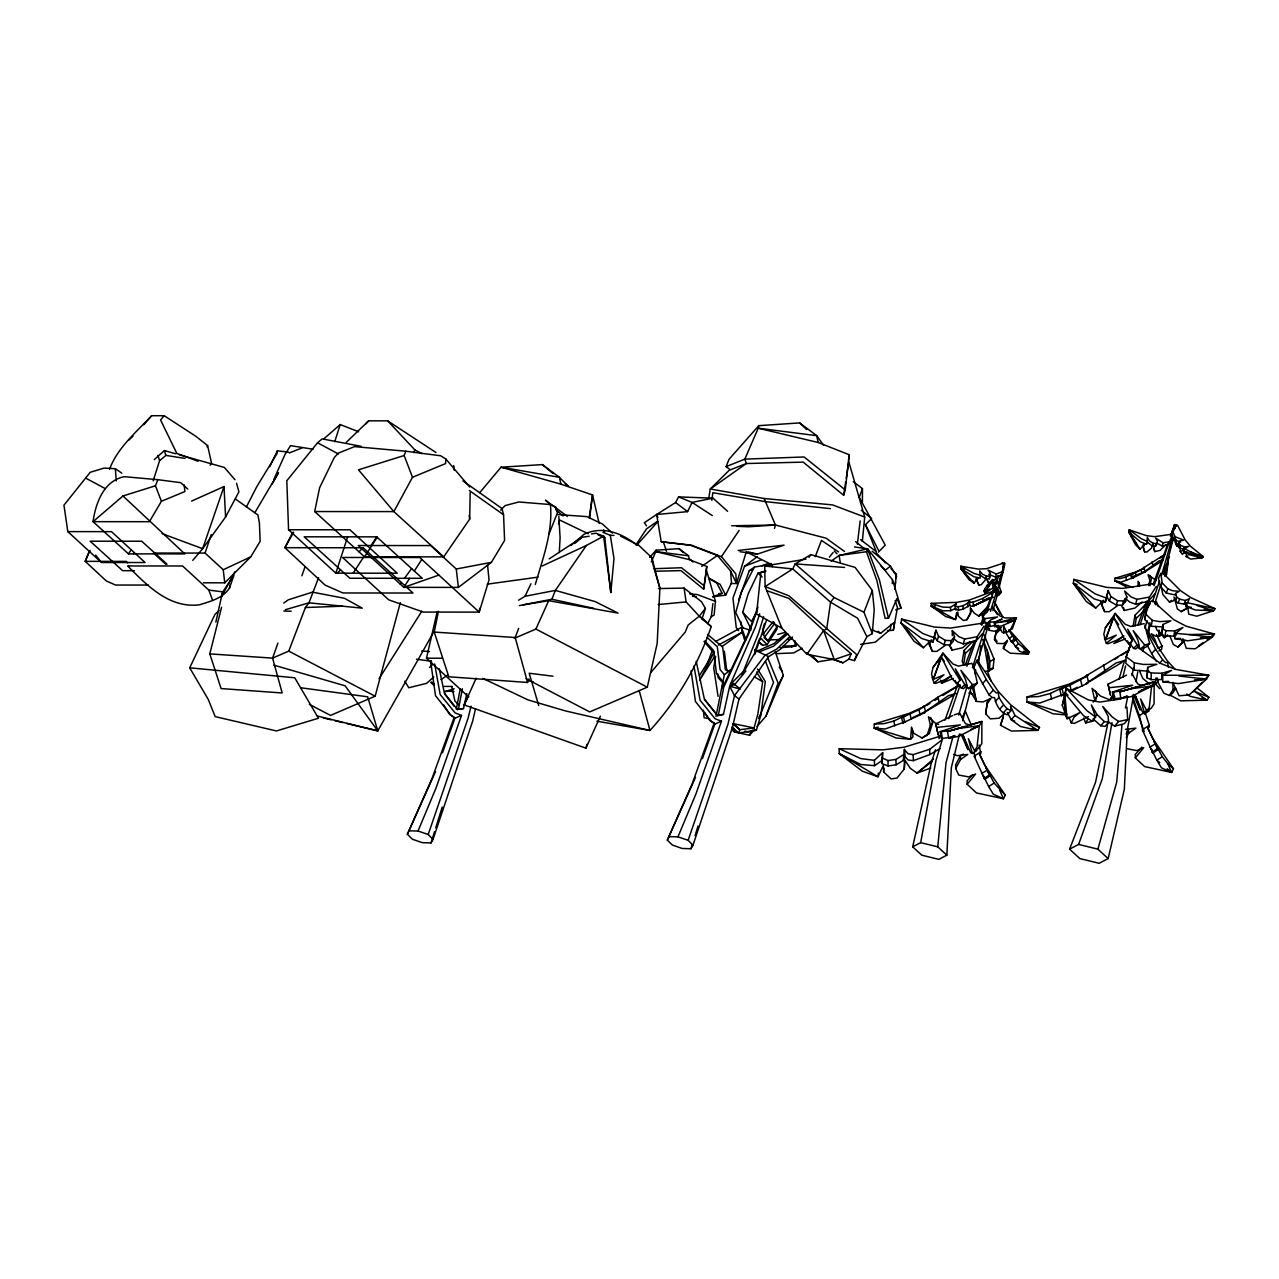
<?xml version="1.0" encoding="UTF-8"?>
<svg xmlns="http://www.w3.org/2000/svg" width="1279" height="1279" viewBox="0 0 1279 1279"><rect width="100%" height="100%" fill="white"/><g stroke="black" fill="none" stroke-linecap="round" stroke-linejoin="round"><path stroke-width="1.5" d="M862.414 502.327L862.462 488.658L853.301 481.687M974.038 752.196L974.966 757.536L974.214 756.177L984.718 779.375L989.978 775.905L979.49 753.923M1009.483 630.211L1029.291 652.13L1028.316 654.208L1010.282 653.201L1003.423 648.517L1003.439 646.598L1007.356 640.203M1132.762 697.471L1139.365 715.648L1143.122 731.204L1142.371 729.845L1152.859 753.043L1158.119 749.574L1147.631 727.591M1138.198 647.702L1160.373 663.321L1175.289 669.317L1208.767 675.232L1206.449 679.165L1178.455 683.594L1162.675 681.723L1162.835 675.264L1171.596 670.42L1161.876 673.282L1161.668 679.581L1151.132 679.629L1147.055 677.886L1147.695 667.35L1156.951 664.313L1143.362 664.456L1134.265 662.842L1126.064 656.671L1130.204 645.831L1127.806 652.466M1151.132 679.629L1151.196 672.914L1147.119 671.203M924.861 706.28L909.257 713.314L874.292 724.026L874.212 728.119L895.971 737.967L910.584 739.294L912.95 736.928L912.215 729.414M1066.67 715.009L1053.017 713.778L1026.877 701.931L1026.973 697.023L1068.988 684.137L1088.061 675.552M1126.064 656.671L1125.904 663.385L1134.073 670.164L1148.862 671.171M1134.073 670.164L1134.265 662.842M1136.871 544.486L1129.005 532.32L1140.5 541.88L1146.528 544.246L1147.359 537.42L1149.245 540.745L1153.114 543.255L1156.232 543.527L1157.511 541.481L1155.752 538.123L1163.091 542.824L1169.454 541.752L1172.044 535.997L1171.564 534.286L1154.617 536.668L1146.352 535.645L1129.197 529.794L1129.005 532.32L1135.464 544.662L1140.117 549.251L1144.609 544.023L1143.362 547.444L1144.609 551.841L1146.911 552.048L1151.436 548.163L1152.843 545.222M1147.695 667.35L1147.055 677.886M620.555 536.125L638.845 545.382L651.794 557.596L659.884 588.18L657.182 643.433L647.286 687.175L589.715 711.923L526.053 678.717M892.294 583.576L892.486 579.803L867.562 548.787L854.484 546.964M935.493 749.766L931.336 762.716L912.694 846.826L921.775 855.171L938.85 859.36L946.844 855.187L951.336 767.72L959.554 733.89M1180.645 542.168L1173.482 539.29L1171.356 534.318L1173.163 528.627L1177.463 525.061L1185.153 539.898L1190.333 546.101L1203.395 556.733L1201.812 557.9L1190.733 559.067L1186.225 556.589L1186.432 552.624M559.275 552.576L560.106 537.851L558.827 516.476M1001.297 627.525L998.739 629.54L998.851 627.349M940.033 736.256L904.333 747.16L883.054 749.862L839.216 748.695L839.232 753.619L862.414 771.237L878.002 776.753L883.341 765.402L883.645 771.972L891.111 778.911L897.011 778.048L904.253 768.983L904.477 759.598M445.859 459.017L445.556 463.59L412.493 477.291L393.868 511.6L314.682 511.552L319.622 487.699L334.347 457.466L338.359 453.102L354.571 446.627L405.843 451.215L440.695 455.788L445.859 459.017L469.681 487.043M314.682 511.552L364.515 556.829L443.701 556.877L469.665 519.146L470.176 492.575M848.856 659.149L854.404 660.588L866.906 636.686L872.294 633.617L874.212 609.907L872.358 590.498L855.075 567.38L810.902 554.638L795.186 563.895L792.772 568.931L765.114 586.597L781.917 628.229L806.937 654.256L834.276 659.612L842.893 662.81L848.856 659.149L851.238 653.793L823.612 630.547L788.871 598.428L766.713 590.626M941.312 740.429L929.705 749.286L913.158 754.61L907.962 753.747L904.381 749.366L905.244 756.816L903.246 760.525L896.083 764.81L888.122 765.977L882.062 763.627L882.622 752.644L874.388 760.35L874.548 765.673L860.799 764.522L839.232 753.619L878.002 776.753L878.321 773.06M904.253 768.983L905.02 760.238L910.2 768.215L917.043 773.108L930.808 768.024M1121.971 725.113L1116.663 782.332L1097.894 849.16L1108.158 858.593L1099.141 863.293L1079.86 858.577L1069.596 849.144L1095.543 782.316L1108.269 721.18M591.506 533.935L596.014 533.215L603.624 536.189L610.818 592.497L613.984 558.587L610.323 535.325L602.953 532.304M883.645 771.972L883.997 768.263M655.104 571.249L680.988 570.626L703.658 589.203L706.504 570.306L715.457 601.402L714.114 615.071L711.316 616.59L707.687 623.497M862.334 541.449L864.716 517.052L848.744 461.575L846.202 478.442M946.844 855.187L937.747 846.842L946.012 762.828L953.127 736.08M1176.472 634.736L1173.834 636.047L1165.009 636.127L1161.652 634.24L1163.091 624.456L1170.909 620.859L1159.685 621.642L1152.235 620.315L1145.728 614.064L1149.645 602.201L1152.379 600.49L1173.77 619.691L1186.113 626.198L1214.474 634.048L1212.3 637.214L1195.178 648.805L1186.32 648.341L1183.155 639.052M1156.488 634.464L1162.019 646.023L1161.684 649.3L1158.95 650.915M945.069 645.495L936.772 651.427L932.295 651.299L929.417 644.968L931.48 639.9L923.438 647.734L914.053 641.275L901.119 623.017L901.535 619.052L934.581 627.078L950.617 628.069L983.695 622.985M989.706 699.341L987.404 701.947L985.677 713.698L990.298 718.878L998.979 718.238L1003.791 714.082L1000.514 725.273L1011.449 731.06L1037.829 730.373L1039.523 727.495L1010.41 704.553L997.94 691.06L977.044 659.948M984.814 671.299L988.651 671.123L993.064 668.453L994.055 659.085L983.839 634.208M1154.042 583.592L1122.898 588.388L1106.863 587.413L1073.816 579.387L1073.401 583.336L1086.335 601.594L1095.719 608.053L1103.761 600.219L1101.699 605.287L1104.576 611.618L1109.053 611.762L1117.35 605.83M895.572 581.817L894.756 589.315L896.371 574.319L890.967 568.563M895.971 578.076L896.371 574.319M1004.239 564.071L1002.256 571.713L996.213 574.015L988.043 570.082L990.442 573.424L989.626 575.902L986.557 576.158L982.272 574.127L979.762 570.834L980.194 578.14L973.895 576.733L960.993 568.739L960.801 566.213L978.435 569.091L986.637 568.675L1002.768 563.336L1003.583 565.126L1001.905 574.671L995.845 577.293L988.731 574.223M1148.638 634.24L1149.869 624.392M995.845 577.293L996.213 574.015M1169.869 636.015L1173.371 644.488L1177.895 647.046L1181.892 642.841L1182.308 639.068M703.658 589.203L706.791 566.485L689.381 559.626L655.775 551.617L651.283 562.009M845.275 489.905L849.256 454.748L818.192 442.502L758.223 428.209L744.826 459.129L746.36 463.526L803.212 462.135L843.66 495.293L845.275 489.905L804.107 456.971L744.826 459.129L726.104 466.627L729.845 469.393M980.034 575.246L986.221 579.051L989.291 578.779L989.626 575.902M985.677 713.698L987.404 701.947M999.602 627.222L1002.081 632.194L1003.823 633.009L1003.455 625.511L1006.765 632.274L1009.85 630.931L1016.229 617.981L1004.766 617.917L999.922 615.966L992.248 607.749M535.309 584.455C542.76 558.731 553.024 531.584 550.402 504.55L518.81 501.976L505.157 505.589L500.649 510.161M986.221 579.051L986.557 576.158M890.999 624.216L890.408 629.316L875.268 642.202L860.591 644.328M651.794 557.596L653.521 566.869M711.316 616.59L712.915 603.56M857.33 544.151L860.175 520.921M589.651 518.091L592.561 494.957L560.889 484.165L501.048 467.203L479.721 492.671M956.644 612.593L955.429 619.596L945.757 616.558L931.24 606.07L931.192 603.352L956.98 602.329L969.546 599.979L993.223 591.17M711.827 500.393L712.851 492.703L765.242 501.624L830.407 508.642M706.296 570.194L706.791 566.485M848.489 460.536L849.256 454.748M1163.442 626.918L1151.212 626.278L1144.801 619.516L1146.288 609.475L1149.645 602.201M1167.183 567.236L1168.734 556.637L1166.576 574.687L1164.897 576.381L1167.183 567.236L1163.155 573.536L1166.16 564.503M1161.652 634.24L1163.091 624.456M978.467 663.417L980.913 645.735M1156.056 677.886L1155.353 683.002L1152.603 686.583L1158.31 681.435M731.124 669.604L724.346 674.72L715.984 716.448M882.062 763.627L882.622 752.644M908.921 632.082L901.119 623.017L921.679 638.493L932.999 642.026L935.94 630.227L938.546 636.159L945.325 640.411L951.352 640.603L954.582 636.702L952.295 630.691L958.962 636.734L964.686 639.02L977.156 636.766L984.015 626.086M1077.046 584.503L1073.401 583.336L1093.961 598.812L1105.28 602.361L1108.238 590.562L1110.827 596.494L1117.606 600.73L1123.633 600.938L1126.863 597.021L1124.577 591.01L1131.244 597.069L1136.967 599.339L1149.437 597.085L1156.296 586.406M288.446 452.095L277.367 450.816L276.951 453.661L256.871 486.516L246.415 506.884M479.753 608.244L479.193 612.113L423.269 612.081L388.64 599.787L342.58 557.468L419.768 557.532L479.193 612.113L489.026 579.947L487.507 564.599M887.546 630.563L893.35 630.323L894.533 622.17L880.56 633.393L872.022 629.844M964.174 650.324L965.341 653.521L963.663 664.904L962.192 661.307L964.174 650.324L973.127 641.019M985.549 636.734L983.951 643.097L988.651 671.123C992.2 660.108 987.068 649.476 982.656 639.612M1135.081 626.023L1136.2 618.428L1135.033 615.231L1146.703 603.208M1162.019 646.023L1157.943 648.421L1154.921 639.468L1151.244 633.744L1155.688 636.207L1159.525 636.031L1160.085 632.21M589.171 517.883L592.561 494.957L599.148 523.383M756.56 671.971L762.668 681.739L757.839 714.098L754.066 727.927L739.79 729.701L732.771 723.85M843.66 495.293L845.627 482.183M1176.088 598.588L1175.545 602.073L1177.319 608.868L1181.188 611.618L1187.631 607.861L1181.188 611.618M980.865 753.731L979.011 744.986M1149.022 727.383L1149.341 725.337L1145.52 713.65M1165.009 636.127L1165.856 630.691L1162.499 628.82M708.758 498.218L710.277 488.994L729.142 470.336L746.36 463.526L710.277 488.994L764.123 498.506L832.501 504.901L864.716 517.052M715.585 656.431L713.73 667.83L718.079 696.384M1146.528 544.246L1146.943 541.752L1152.395 546.117L1155.497 546.373L1156.712 544.486M1144.801 619.516L1145.728 614.064M1208.591 636.478L1212.3 637.214L1187.855 640.779L1174.65 638.589L1175.545 633.361L1182.947 627.525L1174.746 630.915L1165.856 630.691M1111.963 722.603L1102.274 778.815L1078.613 844.428L1069.596 849.144M1151.212 626.278L1152.235 620.315M1133.066 626.214L1135.033 615.231M1173.834 636.047L1174.746 630.915M893.35 630.323L897.442 607.589L895.188 600.554M1133.594 695.152L1127.295 730.005L1124.321 789.383L1108.158 858.593M1136.04 681.595L1137.782 671.907M912.694 846.826L920.672 842.653L936.004 760.318L942.383 739.47M212.682 600.506L208.813 590.083L182.577 565.989L127.66 565.957C146.989 585.398 169.292 608.516 199.332 604.807C210.427 601.402 222.642 598.396 229.469 588.116L230.14 584.487M462.39 688.726L458.442 709.237L463.494 708.566L466.819 693.538M1149.997 585.734L1151.324 578.875L1149.885 575.39M456.395 708.79L460.312 688.646M1088.397 716.608L1074.44 723.386L1071.274 722.907L1074.152 717.071L1079.636 712.723L1067.054 718.766L1062.337 705.305L1066.238 688.294L1088.413 699.933L1099.684 702.075L1120.5 699.021M528.914 678.861L527.572 682.474L448.801 676.783L434.236 632.066L438.473 611.266M1125.44 707.974L1127.758 696.559M1131.995 675.616L1133.53 668.006M471.024 706.2L468.034 718.366L428.193 834.5L433.021 839.408L431.023 842.925L422.246 842.653L412.446 839.248L407.361 834.308L432.158 778.16L454.237 717.199L454.876 718.286L442.486 752.835M696.208 661.355L704.505 699.693L717.679 715.712L723.434 714.385L729.669 686.215L734.738 684.569L745.929 670.963M215.863 622.106L222.274 593.2M688.55 555.789L679.005 548.643L656.095 550.194L655.775 551.617L688.55 555.789L689.381 559.626M818.192 442.502L816.705 435.659L799.663 422.917L758.783 425.667L758.223 428.209L816.705 435.659L823.548 445.22M475.532 708.774L472.606 721.292L433.021 839.408M792.532 636.974L780.062 649.524L768.599 656.639L738.99 699.005L732.547 727.127L692.962 845.227L690.964 848.744L682.187 848.473L672.386 845.067L667.302 840.127L692.115 783.979L714.178 723.035L709.717 720.445L704.665 712.419M1148.67 585.606L1149.853 580.442L1148.078 574.719L1156.392 580.634M1173.275 538.683L1164.066 574.591M1062.337 705.305L1066.238 688.294L1087.086 710.804L1095.591 717.055L1092.186 721.196L1083.361 715.505L1064.704 693.106L1064.799 712.067L1067.054 718.766L1064.704 693.106L1068.013 695.248M468.722 697.007L426.483 658.205L437.146 611.986M932.999 642.026L935.94 630.227M1105.28 602.361L1108.238 590.562M903.246 760.525L904.381 749.366M965.149 685.432L968.555 688.614L973.99 686.615L977.364 683.162L974.006 668.054L971.864 663.305L958.387 666.119L952.935 663.977L942.943 653.121L933.078 667.398L931.496 674.049L933.27 679.373L943.982 674.784L934.038 682.97L932.135 677.47L933.734 677.982M1144.145 623.624L1130.668 626.438L1125.216 624.296L1115.224 613.44L1105.36 627.733L1103.777 634.384L1105.552 639.708L1116.263 635.103L1106.319 643.289L1104.416 637.789L1106.015 638.301M1122.866 677.278L1125.584 665.943M229.469 588.116L233.929 575.342L222.818 591.873L221.763 596.238L235.064 571.665M962.751 720.732L971.305 686.807M997.604 593.872L992.952 610.627M998.979 588.196L1004.974 563.591L1001.905 563.08M1142.946 651.075L1143.89 647.286M1147.647 632.13L1149.981 622.665M1169.837 549.666L1172.603 538.555M1156.871 543.143L1162.275 546.069L1168.734 544.582L1169.454 541.752M277.911 643.145L272.587 658.125L282.179 692.978L221.091 688.566L209.804 653.889L221.587 607.253M1162.275 546.069L1163.091 542.824M1155.608 604.823L1156.408 601.642L1158.374 606.534M1113.625 700.205L1114.601 696.4M1118.965 679.229L1124.641 660.396M974.678 673.585L975.637 669.812M977.572 662.266L989.434 621.546M1152.395 546.117L1153.114 543.255M1155.497 546.373L1156.232 543.527M476.172 678.206L464.133 704.889L585.942 748.167L586.933 744.33M998.323 586.997L1001.281 575.534M400.343 602.601L375.163 696.208L330.51 715.409L309.358 704.361M757.552 669.045L765.322 681.515L760.877 715.137L756.401 730.133L738.894 733.075L739.79 729.701L733.938 723.802L754.066 727.927M1172.843 535.981L1161.508 575.374M1174.809 528.483L1175.785 524.742L1174.73 524.566L1170.429 536.157M958.738 715.073L966.892 686.679M1201.812 557.9L1183.235 550.913L1184.706 548.691L1201.812 557.9L1189.31 554.718L1183.235 550.913L1185.153 548.707L1183.059 549.139L1178.854 547.556L1177.479 545.813L1178.215 543.047M996.213 592.593L990.506 611.298M998.196 585.158L1001.185 573.999M1003.184 566.565L1004.175 562.856M109.61 469.185C117.252 448.05 136.469 431.918 151.673 415.707L164.192 415.707L195.975 436.379L207.598 445.588L211.563 463.27L210.092 465.252M1177.479 545.813L1179.67 540.937L1183.714 540.122L1175.177 536.764L1172.875 532.016L1176.025 525.637M766.569 620.027L754.738 654.592M953.574 638.381L957.443 641.738L963.295 643.913L964.686 639.02M1125.856 598.7L1129.725 602.073L1135.576 604.232L1136.967 599.339M774.514 528.355L775.474 525.029L764.123 498.506M963.295 643.913L975.925 641.051L977.156 636.766M1135.576 604.232L1148.206 601.37L1149.437 597.085M1144.929 628.245L1147.087 620.667M764.538 623.465L762.939 629.012L763.195 634.736L767.848 640.907L777.248 626.358M934.965 637.134L937.139 640.747L944.062 644.744L945.325 640.411M944.062 644.744L950.105 644.936L951.352 640.603M1107.246 597.469L1109.421 601.066L1116.343 605.063L1117.606 600.73M1116.343 605.063L1122.386 605.255L1123.633 600.938M1126.591 656.207L1127.199 654.129M751.061 629.06L742.731 612.353L748.119 594.032L758.063 573.024L765.609 571.457M972.44 667.814L986.653 622.585M954.582 636.702L953.207 641.259L950.105 644.936M1122.386 605.255L1125.488 601.578L1126.863 597.021M1173.115 530.897L1174.234 524.886M937.139 640.747L938.546 636.159M1003.423 648.517L1007.484 641.051L1003.455 643.609L997.108 643.433L994.486 639.548L996.421 631.234L999.411 628.756M1109.421 601.066L1110.827 596.494M948.762 718.638L960.193 684.873M763.627 616.782L758.479 633.457L742.092 674.688M994.678 588.372L986.573 612.369M995.813 584.695L998.659 575.486M746.185 552.224L736.496 583.544L730.98 583.496M878.081 727.127L874.212 728.119L910.584 739.294L911.511 727.048L913.67 733.219L922.063 737.999L929.369 733.347L932.583 723.003L930.728 717.455M1095.352 701.116L1096.998 695.792L1095.272 690.612M431.023 842.925L434.556 831.59M435.739 827.817L442.214 807.049M690.964 848.744L692.147 844.971M695.089 835.523L698.03 826.09M1000.514 725.273L1003.312 717.423M1001.905 574.671L1003.647 569.906M1168.862 543.079L1154.042 585.654M1171.212 535.677L1174.73 524.566M153.176 480.824L159.587 460.696L165.902 455.404L185.023 458.41M334.746 441.671L340.214 424.548L358.632 431.79M939.042 738.654L940.225 734.961M944.973 720.157L958.259 683.258M994.486 639.548L996.421 631.234M759.694 613.792L755.489 626.79L730.357 684.345L733.89 683.354M990.474 598.396L984.334 615.023M991.689 594.671L994.087 587.237M995.286 583.528L997.7 576.094M1154.681 603.72L1160.549 585.51M413.884 452.67L414.812 449.84L387.681 420.855L368.624 420.839L346.321 442.294M360.998 446.291L322.148 438.889L317.576 442.774L286.816 480.744L288.558 529.746L349.95 529.794L397.209 573.2L335.817 573.168L347.648 536.844M596.893 721.18L649.972 730.469C677.246 700.492 698.238 664.968 711.188 626.566L702.267 618.125L705.416 608.484L701.547 601.769L684.089 588.084L658.477 588.564M558.459 523.83L559.706 520.057L588.276 533.759M935.205 606.15L931.24 606.07L955.429 619.596L957.763 611.986L958.403 616.238L963.375 620.507L966.844 619.771L971.017 611.842L970.617 608.324M986.077 577.293L985.07 580.33L981.153 584.791L978.867 584.999L975.893 578.811M989.291 578.779L990.058 576.461M203.393 582.808L224.752 582.824L223.233 569.747L205.072 553.072L211.227 534.59M757.903 606.949L747.847 634.368L722.507 687.782L722.779 681.483L716.464 673.473L713.634 650.531L704.857 640.987M985.422 629.604L987.228 624.152M993.895 589.603L995.03 586.182C1000.274 592.081 999.043 601.418 993.895 589.603L996.085 593.68L997.652 592.001L992.76 579.499L984.606 588.868L985.374 591.474L989.834 589.107L984.734 592.944L983.887 590.243L985.006 593.04L994.199 587.269M757.616 609.156L749.158 632.753L723.754 687.079L718.382 715.073L723.434 714.385M305.105 566.517L301.892 575.806M1167.887 543.671L1153.082 584.583M926.859 735.729L930.409 725.337L932.583 723.003M1093.177 702.155L1096.998 695.792M1152.523 601.722L1159.573 581.034M191.578 501.08L224.001 486.564L202.642 548.707L192.761 560.378M692.962 845.227L688.134 840.319L727.975 724.186L734.498 695.568L764.73 655.615L776.705 649.108L789.111 637.31M931.192 603.352L942.479 607.061L950.377 607.381L956.324 603.592L955.109 605.958L958.179 606.758L962.879 605.766L967.611 603.304L969.21 600.874L969.786 605.207L963.231 609.124L958.531 610.131L955.509 609.555L955.957 608.276L950.729 610.707L942.847 610.818L931.24 606.07L936.308 608.804M435.563 771.541L407.361 834.308M695.504 777.36L667.302 840.127M1140.005 624.791L1148.526 600.459M702.427 758.655L714.817 724.106L721.452 721.228L696.064 793.588L677.966 836.85L669.269 836.658M941.312 656.99L933.27 679.373L942.943 653.121L960.097 680.3L956.692 683.721L951.976 678.398L941.312 656.99L933.078 667.398M966.876 666.231L976.245 640.139M707.047 664.792L712.195 650.531M757.168 556.733L744.522 566.325L732.963 598.076L736.224 627.461L738.622 630.643M738.67 599.787L749.302 570.706L754.418 567.077L771.653 564.071M754.914 651.315L759.646 638.477L761.469 638.876L767.128 644.664L777.008 629.028M757.088 726.44L765.929 716.192L778.112 683.13L767.8 658.03M862.462 488.658L859.248 497.323L885.244 545.094L878.401 552.128M981.76 625.335L983.823 619.771M1128.094 651.139L1131.547 641.882M1137.75 625.239L1146.719 601.178M895.636 609.939L901.04 608.037L896.963 598.508L888.473 618.269L885.084 618.317L876.946 580.73L866.443 551.745L867.562 548.787L839.12 555.454L831.126 561.161M434.668 663.977L440.168 694.465L455.084 712.883L461.511 715.409L436.123 787.768L418.025 831.03L409.312 830.838M527.572 682.474L515.197 637.518L518.666 628.373M272.683 658.045L288.766 651.139L305.393 607.525L308.958 602.825L318.599 577.66M965.293 664.824L974.438 640.859M980.801 624.248L982.911 618.716M815.251 556.605L821.486 540.393L838.624 551.952M854.404 660.588L856.706 654.608L788.855 595.758L765.114 586.597L764.73 566.021L805.978 559.131M523.351 604.759L551.92 599.259L555.342 590.418L586.374 545.462L603.624 536.189L604.807 537.644L610.818 592.497M758.703 718.606L773.523 682.394L765.481 661.243M157.845 479.689L124.143 476.667C103.663 480.936 95.621 503.191 93.047 521.656L149.387 521.704L161.41 501.272L155.462 485.796L157.845 479.689L180.739 482.679L187.757 489.058M872.294 633.617L863.949 612.225L872.358 590.498M1163.314 573.44L1180.533 590.642L1191.037 597.773L1215.05 608.676L1213.499 610.802L1195.513 610.019L1185.681 606.422L1186.001 602.905L1183.986 604.072L1178.103 603.017L1175.241 600.97L1176.712 597.165L1175.465 593.472L1179.174 591.314L1172.731 590.77L1167.903 588.852L1162.131 582.856L1160.868 573.264L1158.438 578.38L1160.629 586.693L1166.224 593.024L1176.025 595.135M1178.103 603.017L1179.59 599.18L1176.712 597.165M412.493 477.291L404.148 455.516L405.843 451.215M1160.629 586.693L1162.131 582.856M89.466 550.641L85.213 561.353L106.269 580.922L115.558 585.047L148.364 585.063M548.803 534.526L557.436 512.815L555.502 506.884L550.402 504.55M1179.59 599.18L1185.441 600.459L1189.47 598.54L1185.681 606.422L1191.245 607.301M726.104 466.627L729.062 459.241L758.783 425.667M1166.224 593.024L1167.903 588.852M1183.986 604.072L1185.441 600.459M1185.825 609.396L1187.456 605.447M765.929 716.192L783.292 675.36L775.266 651.603M89.978 550.418L85.213 561.353L126.157 561.385L127.724 562.808M254.873 512.639L278.486 472.638L272.251 483.974M962.384 717.359L965.245 710.964L971.177 724.809M273.594 479.881L284.865 454.796L290.557 445.62L313.083 449.249M514.302 638.349L535.885 629.06L548.707 600.666L618.077 613.121L595.119 601.578L555.342 590.418L525.029 596.27L518.603 600.187M585.942 748.167L600.379 716.16M207.054 446.787L207.598 445.588M189.724 667.83L294.73 677.774L318.455 718.238L276.408 730.948L215.192 716.624L208.221 699.357L189.724 667.83L214.856 614.591L218.933 610.547M525.029 596.27L530.961 583.752M712.499 596.893L725.721 595.119L731.476 582.984L730.581 570.978L717.359 555.486L690.692 545.318L661.211 541.736L656.655 514.494L675.6 502.535L678.573 496.907L712.995 498.171L727.607 511.28M269.725 466.707L277.367 450.816M646.503 525.845L644.36 522.695L656.655 514.494L687.606 511.648L692.067 502.423L712.995 498.171M464.133 704.889L468.53 696.128M292.779 532.304L284.881 547.7L325.106 585.111L342.884 592.976L412.957 593.024L363.124 547.764L284.881 547.7L293.642 532.272M963.407 754.034L960.353 755.793L955.637 764.938L955.701 768.487L958.738 775.042L968.619 776.897L975.605 774.035L967.164 784.251L976.453 792.932L1003.455 798.751L1005.342 795.17L984.494 764.746L979.538 754.402M1126.144 734.034L1128.51 729.446L1128.717 733.107L1126.287 737.615M754.418 567.077L741.516 591.745L735.745 612.545L743.179 628.085M777.136 687.159L783.292 675.36M1141.827 747.144L1135.288 754.418L1135.32 757.919L1144.609 766.585L1171.596 772.42L1173.482 768.839L1152.651 738.415L1147.695 728.071M162.049 533.631L202.642 548.707L225.584 516.988L238.917 491.839L236.567 483.302M955.701 768.487L960.561 759.438L967.771 754.466L957.331 755.697L953.606 754.37M752.276 730.245L749.526 735.233L734.466 732.004L731.604 729.366M346.657 723.482L377.769 730.869L433.037 633.233M1169.869 695.041L1180.805 700.828L1207.184 700.157L1208.879 697.263L1196.616 687.606M756.449 613.025L751.428 621.434L742.731 612.353M224.752 582.824L250.764 556.845L260.149 541.289L259.413 522.999L257.91 514.957L235.464 499.066M458.378 587.397L456.251 569.011L430.735 545.573L358.264 545.525L403.796 587.365L458.378 587.397L491.408 562.328L504.597 540.441L503.558 514.75L501.944 508.482L462.902 480.856M966.844 619.771L970.553 613.648L970.393 607.941L974.118 613.009L978.659 616.062L986.78 612.545M752.5 730.357L749.526 735.233L754.578 729.366M1083.681 718.095L1085.615 722.955L1087.965 719.15M1157.287 677.982L1158.422 683.242L1163.842 693.138L1169.358 695.504L1173.067 689.541L1175.497 687.862M699.453 675.584L714.178 652.082L699.629 680.22L714.897 656.143M1094.392 698.59L1092.09 688.358L1100.5 696.064L1109.884 699.901L1113.034 694.865M379.048 678.765L421.814 611.234M975.126 749.91L976.804 750.597L972.328 753.475L968.363 738.67L974.614 750.757L977.044 746.904L979.33 725.737L981.904 721.468L947.499 731.572L948.634 738.191L958.882 736.32L979.33 725.737L957.747 728.534M1133.258 694.369L1140.244 710.005L1135.464 695.888L1143.01 713.074L1147.407 710.229L1149.086 710.916L1144.609 713.794L1140.644 699.005L1146.895 711.076L1149.325 707.239L1151.612 686.056L1154.186 681.803L1119.78 691.891L1120.916 698.526L1131.164 696.655L1151.612 686.056L1130.028 688.869M409.648 578.3L403.796 587.365L438.889 575.086M414.316 571.042L421.814 559.403M1178.854 547.556L1180.357 545.238L1178.966 543.511M155.462 485.796L122.976 495.964L93.047 521.656L128.508 553.871L131.177 549.746M133.528 553.871L134.327 552.64M353.132 573.168L363.316 557.484M371.07 545.525L376.697 536.86L422.31 578.3L349.838 578.252L304.226 536.812L376.697 536.86M364.515 556.829L377.177 537.308M1171.356 534.318L1172.875 532.016M635.951 544.822L646.519 528.882L657.502 521.288M1175.705 688.518L1172.731 693.026L1169.358 695.504M1173.482 539.29L1175.177 536.764M1183.059 549.139L1184.514 546.964L1188.703 546.357L1184.706 548.691M730.581 570.978L736.496 583.544L735.841 573.919L721.42 556.669L739.134 530.401M1146.288 609.475L1150.349 603.48M1168.734 544.582L1171.388 540.713M986.701 704.489L990.985 698.382L982.991 701.947L976.357 701.388L970.425 691.523M806.937 654.256L823.612 630.547L826.698 628.98L830.583 602.185L834.1 597.549L863.949 612.225M808.936 557.42L810.902 554.638M759.278 716.688L761.453 713.618M774.227 623.992L764.155 637.773L767.848 640.907M400.231 584.071L401.382 582.505M404.484 578.284L411.63 568.595M67.803 531.616L111.481 531.648L145.103 562.536L101.425 562.504L67.803 531.616L63.95 505.189L90.233 472.271L104.111 468.082L115.382 468.722L121.777 473.15M1114.457 696.799L1109.884 699.901L1113.354 695.344M1163.458 559.722L1158.902 561.001L1144.018 572.097L1145.392 571.777L1131.723 578.46L1130.652 574.958L1134.105 572.992L1125.728 577.069L1119.924 578.572L1114.872 578.316L1114.952 580.874L1127.263 587.333M829.384 557.148L833.061 552.496M1105.36 627.733L1113.593 617.309L1115.224 613.44L1132.379 640.619L1128.989 644.056L1124.257 638.733L1113.593 617.309L1105.552 639.708L1113.593 617.309L1118.645 624.648M650.851 672.482L685.256 632.05L688.134 625.015L699.261 616.206L705.416 608.484M763.115 634.16L770.965 624.296L774.051 622.249M1175.241 598.236L1172.987 601.05L1169.502 602.057L1162.819 594.495L1161.284 586.677M1126.911 707.143L1127.662 719.597L1124.321 723.722L1114.68 726.168L1108.126 721.82M1135.32 757.919L1143.746 747.687L1136.775 750.565L1126.895 748.711M997.172 576.749L993.799 580.81L988.731 582.984L987.292 580.458M164.192 415.707L160.578 419.992L176.822 453.39L198.133 461.303M1127.662 719.597L1118.613 721.484L1112.298 717.071L1102.754 706.472L1108.174 716.336L1108.525 722.267L1105.04 726.408L1100.771 725.769L1093.097 718.846M1114.68 726.168L1118.613 721.484M1100.771 725.769L1104.321 721.58L1108.525 722.267M154.279 459.609L164.415 450.592L175.655 453.757M1001.329 592.161L998.531 595.199L1001.329 592.161L997.748 582.057L995.542 583.32M143.744 424.676L151.673 415.707M649.684 557.42L656.095 550.194M982.352 683.865L986.237 679.469L976.74 660.779L973.767 667.846L988.987 694.865L992.12 697.471L994.63 697.679C995.941 704.617 1000.114 712.611 1007.308 714.785L1010.97 710.644L1010.554 706.264L1014.966 715.473L1037.829 730.373L1020.466 726.488L1011.161 719.661L1007.356 712.419M1094.392 717.391L1096.982 714.465L1091.371 704.969L1095.591 717.055M1156.44 661.499L1151.708 653.633L1155.592 649.236L1146.879 632.114M636.734 545.19L657.758 521.672M975.925 641.051L982.64 633.521M1148.206 601.37L1154.921 593.84M999.714 709.221L1003.631 704.873L999.011 697.455L998.18 692.626L996.245 692.898L993.303 690.1L986.237 679.469M1003.136 713.042L1007.085 708.678L1010.97 710.644M972.376 774.93L967.132 780.75L967.164 784.251M988.987 694.865L993.303 690.1M1159.429 663.449L1162.659 659.868L1155.592 649.236M1142.866 568.276L1165.057 554.271M1014.966 715.473L1011.161 719.661L1014.711 721.1M365.65 424.1L368.624 420.839M995.302 701.468L999.011 697.455M323.875 438.793L340.214 424.548M987.676 606.518L978.659 616.062L988.635 606.901M1192.779 692.083L1202.1 682.251M1206.097 678.046L1208.767 675.232L1162.835 675.264M997.124 595.486L998.739 593.808M989.546 622.505L984.91 622.761L982.704 619.675L982.464 615.95L989.706 608.996M1165.585 544.806L1160.181 550.37L1154.761 551.601L1153.786 549.059M429.52 667.51L432.254 664.712M1144.865 625.207L1149.645 643.481L1146.272 646.934L1140.836 648.949L1137.431 645.751M1109.884 699.901L1113.098 696.655M1183.683 641.834L1177.895 647.046M994.375 622.953L1014.886 620.251L1001.569 625.975L994.63 626.534L994.375 622.953L1002.144 619.02L995.334 621.818L995.51 625.335L990.058 626.502L988.763 625.895L988.443 622.202L990.857 619.803L997.524 616.926L984.638 618.668L982.464 615.95M996.517 633.249L1000.45 629.316L994.119 631.218L989.275 630.323L987.1 625.431M977.364 683.162L972.504 684.729L960.913 670.324L965.565 679.565L966.924 685.256L963.455 688.694L961.312 688.054L957.14 682.746M1149.645 643.481L1144.785 645.064L1133.194 630.643L1137.846 639.9L1139.221 645.575L1135.736 649.013L1133.594 648.373L1129.421 643.065M961.312 688.054L964.798 684.601L966.924 685.256M1133.594 648.373L1137.079 644.92L1139.221 645.575M337.272 573.168L340.614 569.874M358.999 551.825L363.124 547.764M965.341 653.521L973.703 645.287M968.555 688.614L972.504 684.729M1136.2 618.428L1144.577 610.195M1140.836 648.949L1144.785 645.064M860.591 539.658L876.291 551.665L865.451 524.63L871.67 518.555L861.327 510.305M1173.163 528.627L1174.634 527.204M922.063 737.999L929.369 733.347M955.989 693.506L948.474 695.68L923.486 712.851L925.053 712.467L902.878 722.939L901.615 717.711L906.587 714.849L893.765 721.068L883.965 723.674L874.292 724.026M1125.504 660.252L1116.103 662.954L1086.079 683.594L1087.949 683.13L1071.306 691.044L1069.995 685.24L1087.278 675.967M128.827 440.072L133.016 436.203M1005.742 632.561L1011.241 641.562L1012.536 642.586L1015.542 639.916L1013.336 636.063L1018.532 643.769L1029.291 652.13M433.853 676.943L426.642 683.322L408.784 687.766L404.819 681.195M787.848 633.729L773.603 646.167L758.911 652.002L768.599 656.639M1018.532 643.769L1015.414 646.471L1019.795 651.411L1028.316 654.208L1023.408 648.133M1009.307 638.685L1012.536 635.887L1008.747 629.971M1011.241 641.562L1014.503 638.749L1012.536 635.887M1169.502 602.057L1171.452 600.379M570.834 545.605L583.991 534.334C601.945 525.605 621.338 532.831 635.967 544.454M574.767 543.511L582.025 537.292L589.187 536.237M933.366 759.102L917.043 773.108L932.247 761.373M969.834 641.61L962.639 647.75L952.056 650.132L949.37 645.655M1142.115 601.929L1134.921 608.069L1124.337 610.467L1121.651 605.974M785.754 633.617L773.907 643.609L755.425 651.906L744.97 669.86L730.357 684.345M986.493 585.958L992.76 579.499L993.959 583.832M994.838 584.407L997.748 582.057M1155.656 626.342L1156.664 629.62L1164.306 637.693L1167.199 635.375M1003.823 633.009L1006.077 631.218M958.387 685.48L938.019 697.087L918.93 709.781L901.615 717.711M1084.496 676.799L1128.014 650.707M896.739 576.381L890.456 566.149L885.324 570.146L881.023 566.037M940.577 680.204L941.568 683.242L951.592 675.616L944.222 679.948L935.636 683.434L934.038 682.97M1164.306 637.693L1167.711 635.039M1181.892 642.841L1185.089 640.411M1198.471 646.039L1202.836 642.761M1207.2 639.5L1214.474 634.048L1188.958 634.544L1175.545 633.361M721.964 646.55L742.236 632.162L741.468 627.413L715.425 641.626M283.698 603.064L288.351 599.803L312.444 592.145L344.435 598.284L362.293 608.164L308.958 602.825L285.409 609.699M701.691 566.373L717.359 555.486M874.548 765.673L881.95 760.573M1128.717 733.107L1135.912 728.119L1125.488 729.366M440.983 679.613L447.266 675.328M993.511 591.905L982.8 598.46L972.999 602.185L973.431 606.006L988.299 598.3L993.255 597.133L973.431 606.006L970.777 606.262L969.786 605.207M1159.477 558.379L1164.386 555.086M974.614 750.757L978.947 747.895L981.792 743.595L981.904 721.468L969.93 725.145L965.421 723.61L959.698 713.154L954.278 714.833M1146.895 711.076L1151.228 708.214L1154.074 703.914L1154.186 681.803L1142.211 685.464L1137.702 683.929L1131.979 673.489M549.123 558.923L582.025 537.292M1175.833 525.573L1175.785 524.742M1139.365 715.648L1143.57 712.899M974.982 755.601L981.185 751.668M1143.122 729.27L1149.341 725.337M999.602 789.958L1003.455 798.751L993.303 794.179L988.651 786.521L994.135 783.052L1005.342 795.17M1162.275 756.72L1156.808 760.174L1161.46 767.848L1171.596 772.42L1167.759 763.627L1162.275 756.72L1154.154 741.5L1158.119 749.574M1161.156 561.577L1146.368 570.898L1132.187 576.909M881.886 757.855L887.978 760.541L895.939 759.454L903.07 754.962M981.632 773.603L987.308 770.038M983.887 778.463L989.594 774.882M1149.789 747.272L1155.465 743.707M1152.027 752.132L1157.751 748.551M990.058 661.579L994.055 659.085M926.588 705.496L929.833 703.498M934.709 700.476L937.955 698.462M942.831 695.456L959.058 685.4M1114.553 659.436L1117.862 657.39M1121.155 655.344L1129.405 650.244M1158.582 630.419L1159.525 636.031L1162.467 634.256M953.558 695.152L926.316 711.188L912.503 717.679M1089.468 681.595L1122.131 662.378M905.244 756.816L908.138 759.998L913.382 760.653L929.817 754.578L939.953 748.679M1066.622 693.25L1061.314 695.712L1059.811 689.429L1065.775 685.992L1050.379 693.458L1038.596 696.591L1026.973 697.023M802.237 648.213L793.651 652.914L776.129 653.665M779.998 647.718L791.621 646.806L795.122 644.904M1130.652 574.958L1143.586 568.468M718.318 645.064L742.236 632.162L744.89 640.923M973.431 606.006L981.696 601.722M984.99 600.011L988.299 598.3M902.878 722.939L905.628 721.516M1061.314 695.712L1064.624 694.001L1039.907 703.018L1026.877 701.931L1066.782 714.194M935.748 723.898L938.242 734.881L935.748 723.898L952.631 715.601M1108.03 684.217L1110.524 695.2L1108.03 684.217L1126.559 675.152M1008.971 630.483L1012.313 628.852L1016.229 617.981L1001.345 621.706M1131.723 578.46L1133.69 577.484L1120.9 582.201L1114.952 580.874L1132.906 587.445M1070.459 690.532L1077.366 687.287M223.233 569.747L250.764 556.845M542.152 566.005L586.374 545.462M1144.625 567.924L1135.928 571.937L1114.872 578.316M1059.811 689.429L1069.995 685.24M971.145 729.302L979.33 725.737L973.911 727.927M1138.518 691.779L1151.612 686.056L1140.772 690.452M953.191 678.494L941.568 683.242M1125.472 638.813L1113.849 643.561L1123.873 635.935L1116.503 640.267L1107.918 643.753L1106.319 643.289M950.025 737.391L941.392 738.559L940.129 731.732L960.465 724.921L936.995 727.367M1122.307 697.71L1113.673 698.894L1112.41 692.067L1132.746 685.24L1109.277 687.686M461.511 715.409L454.876 718.286L450.816 715.105L435.515 695.664L430.591 661.083M1186.225 556.589L1187.967 555.869M161.41 501.272L184.927 491.536L184.144 484.805M1182.084 553.823L1186.928 552.288L1182.084 553.823L1180.213 551.457L1181.972 550.737M954.038 736.001L948.634 738.191L955.125 735.873L951.88 736.976M1126.319 696.32L1120.916 698.526L1127.407 696.192L1124.161 697.295M877.986 729.174L874.212 728.119L885.068 729.014L903.821 722.235M289.262 452.942L301.86 448.018M744.522 566.325L761.165 559.85M749.302 570.706L752.867 569.331M761.756 565.91L767.096 563.847M713.202 596.51L722.139 593.376L716.816 583.016L708.614 578.396M851.238 653.793L834.276 659.612L823.612 630.547M740.077 551.745L757.312 554.127L784.091 545.142L738.159 550.498M731.364 669.988L727.639 671.187L725.385 668.006M404.148 455.516L358.472 469.825L393.868 511.6L443.701 556.877M994.63 626.534L998.307 625.399M1007.532 622.537L1014.886 620.251M765.849 570.882L760.925 572.368L756.544 614.032L781.917 628.229M454.221 688.773L444.692 691.619L452.558 690.82M947.499 731.572L964.702 726.632L950.921 730.517L940.129 731.732M1119.78 691.891L1136.983 686.951L1123.202 690.836L1112.41 692.067M777.76 634.416L784.89 632.434M1085.615 722.955L1093.689 720.924M791.621 646.806L796.162 645.671L794.946 640.747M756.401 730.133L748.359 731.988L744.762 731.108M456.443 709.269L463.494 708.566M456.251 569.011L491.408 562.328M519.354 605.559L548.707 600.666M988.443 622.202L995.334 621.818M806.809 652.786L817.841 661.803L832.565 659.452M758.479 641.914L762.716 645.287L767.128 644.664M487.187 584.167L538.091 577.133M866.443 551.745L839.12 555.454L840.303 562.744M1198.055 557.468L1203.395 556.733L1191.085 552.08M658.173 604.551L686.12 601.913L699.261 616.206L711.188 626.566M1178.79 545.685L1176.728 545.861L1174.186 539.93M718.638 593.632L722.139 593.376M844.54 551.473L826.058 538.171L775.474 525.029L748.519 526.772L736.768 526.308M560.889 484.165L559.403 477.307L542.36 464.597L501.048 467.203L559.403 477.307L568.356 486.356L565.302 483.782M990.346 668.613L993.064 668.453M1162.675 681.723L1168.638 681.371M1194.522 679.868L1206.449 679.165L1189.166 694.977L1179.078 695.76L1172.779 682.394L1173.067 689.541M972.999 602.185L970.361 602.329L969.21 600.874M775.474 525.029L731.748 525.781M654.129 568.723L681.499 567.732L704.553 586.182M1174.65 638.589L1180.597 638.381M1200.405 637.645L1212.3 637.214L1188.958 634.544M305.393 607.525L342.292 606.198M783.02 646.151L796.162 645.671L794.195 640.827M768.935 639.884L780.286 639.564M787.848 639.356L791.637 639.26M205.072 553.072L153.512 553.04L165.71 564.231M128.508 553.871L184.831 553.903L122.976 495.964M134.423 570.674L122.624 570.674L90.169 541.193L141.729 541.225L167.053 564.231M426.483 658.205L442.198 658.221M444.277 686.391L452.095 686.439M610.323 535.325L613.968 535.373M283.842 611.042L291.18 611.266M1151.196 672.914L1161.876 673.282M434.236 632.066L515.197 637.518M421.686 651.043L429.488 651.571M209.804 653.889L272.587 658.125M556.909 514.494L586.773 516.604L602.425 523.99L612.401 533.103M844.556 567.428L795.186 563.895L834.1 597.549M689.733 593.872L697.407 594.591L715.457 601.402M764.73 566.021L792.772 568.931L830.583 602.185L857.601 618.237L866.906 636.686M446.659 690.852L453.997 691.635M692.387 596.27L696.224 596.685M661.211 541.736L691.299 545.158L721.42 556.669M1178.71 675.999L1206.449 679.165L1200.709 678.509M552.976 676.191L529.186 673.25L538.731 705.544M208.813 590.083L222.818 591.873M874.388 760.35L860.655 758.559L839.216 748.695M301.173 687.814L367.697 696.815L377.769 730.869L317.336 716.016M416.506 659.213L431.567 661.275M1204.226 609.348L1213.499 610.802L1196.792 616.19L1188.767 614.176L1187.727 607.205M1187.152 602.729L1215.05 608.676M709.605 718.718L704.121 717.775L703.418 710.133M551.92 599.259L593.424 608.26M1208.879 697.263L1194.234 691.204L1207.184 700.157L1189.822 696.256L1186.72 693.985M323.315 717.967L331.101 719.805M334.986 720.732L342.756 722.571M1078.613 844.428L1097.894 849.16M920.672 842.653L937.747 846.842M964.558 569.619L960.993 568.739L969.002 579.659L974.134 583.256L977.891 577.548L977.092 581.018L978.867 584.999M748.135 551.857L757.312 554.127M1026.877 701.931L1036.086 704.521M179.412 454.812L224.369 467.459L234.968 479.705M980.497 575.294L974.23 573.504L960.801 566.213L963.711 570.818M968.906 693.074L972.711 694.177M273.802 665.144L345.138 685.816L377.769 730.869M750.805 630.339L741.468 627.413L746.025 639.948M1197.256 605.622L1213.499 610.802L1209.934 609.443M1114.952 580.874L1118.501 582.073M677.966 836.85L688.134 840.319M418.025 831.03L428.193 834.5M830.487 658.509L842.893 662.81M527.556 679.964L533.183 681.963M1106.495 598.076L1095.304 593.952L1073.816 579.387M934.214 637.741L923.022 633.617L901.535 619.052M721.452 721.228L715.025 718.702L700.109 700.284L693.921 665.991M1201.86 698.014L1207.184 700.157M1032.489 728.231L1037.829 730.373M678.573 496.907L692.067 502.423L712.339 515.581M938.626 724.522L935.493 723.243L928.49 716.816L930.409 725.337M598.124 534.91L604.807 537.644M1024.863 721.436L1039.523 727.495M1180.357 545.238L1184.514 546.964M1143.01 713.074L1144.609 713.794M972.328 753.475L970.729 752.755L963.183 735.553L967.963 749.686L960.977 734.05M730.325 672.051L725.433 669.812L722.667 647.046L707.559 634.432M1147.231 541.433L1141.284 538.683L1129.197 529.794L1131.467 535.006M482.87 678.398L527.859 699.853L565.43 710.916L649.972 730.469L639.196 690.58M746.201 551.841L772.356 564.966M535.885 629.06L647.286 687.175M288.766 651.139L375.163 696.208M317.576 442.774L338.439 453.997M85.821 478.17L105.102 488.546M414.812 449.84L421.846 453.629M708.566 577.964L720.061 584.279L725.721 595.119M839.232 753.619L847.673 758.287M452.75 716.336L449.776 714.609L443.701 704.985M754.322 676.767L762.668 681.739M1018.644 648.405L1015.414 646.471L1011.689 640.587L1012.536 642.586M1023.472 651.315L1028.316 654.208M699.261 616.206L702.267 618.125M754.594 649.556L757.887 651.666M387.681 420.855L435.963 452.526M469.361 490.56L503.558 514.75M701.803 618.988L705.017 621.306M431.487 681.963L434.428 684.105M567.476 516.46L545.43 500.169L551.281 505.429M675.6 502.535L687.606 511.648M738.99 699.005L734.498 695.568L729.669 686.215L740.237 689.061L734.738 684.569M855.619 541.641L864.54 548.787M867.514 551.169L870.487 553.551M872.166 551.281L890.456 566.149M1159.765 762.62L1156.808 760.174L1151.324 748.966L1152.859 753.043M1167.167 768.743L1171.596 772.42M1149.805 684.265L1142.85 678.478L1139.285 670.324M542.36 464.597L553.056 473.55M759.023 642.154L762.716 645.287M731.94 727.048L738.894 733.075M430.735 682.522L433.597 685.032M555.662 509.378L562.968 515.949M707.111 637.438L717.295 646.678L720.077 669.509L724.346 674.72M1167.759 763.627L1173.482 768.839M878.209 631.25L880.56 633.393M288.558 529.746L335.817 573.168M1162.659 659.868L1165.601 662.666L1167.535 662.394L1168.366 667.222M799.663 422.917L806.617 429.552M679.005 548.643L683.21 552.656M690.212 559.355L693.026 562.041M1096.982 714.465L1104.321 721.58M458.681 704.697L454.876 700.956L451.871 686.839M758.063 573.024L762.14 577.069M834.292 550.945L836.978 553.775M876.083 552.752L885.548 562.824M1174.777 668.917L1167.295 660.827L1146.4 629.716M723.322 683.306L718.206 677.726L717.727 673.889M812.629 656.079L817.841 661.803M1003.631 704.873L1007.085 708.678M1095.719 608.053L1073.401 583.336L1077.302 587.876M901.119 623.017L923.438 647.734M1155.033 683.466L1159.653 688.646M1014.503 638.749L1015.542 639.916M704.01 641.45L714.082 653.281M992.6 607.109L997.476 614.703M704.569 699.261L717.679 715.712M444.628 693.442L457.722 709.893M1000.354 593.296L995.925 586.453L999.107 593.936M95.653 555.054L100.274 561.017M454.061 706.2L444.564 693.873L439.289 668.773M1137.079 644.92L1127.646 629.108L1132.379 640.619M964.798 684.601L955.365 668.789L960.097 680.3M996.101 625.847L998.739 629.54M772.932 621.514L777.376 627.797M942.319 658.461L944.35 661.387M779.215 667.11L782.428 671.795M994.47 637.613L997.076 641.498M770.134 563.415L772.276 566.677M1129.005 532.32L1140.117 549.251M965.645 573.887L967.579 576.957L960.993 568.739L974.134 583.256L972.871 581.05M714.178 723.035L714.817 724.106L710.756 720.924L695.456 701.484L691.076 670.756M994.502 602.057L1002.848 616.91M1147.423 645.623L1151.708 653.633M994.135 783.052L985.997 767.832L989.978 775.905M987.228 580.17L988.731 582.984M865.451 524.63L878.513 550.306M994.135 601.706L1000.226 613.936M988.651 786.521L983.167 775.314L984.718 779.375M1127.438 640.843L1128.989 644.056M955.157 680.524L956.692 683.721M996.085 593.68L992.008 581.401L985.374 591.474L992.008 581.401L992.776 586.869M1144.177 731.508L1133.05 700.924M995.03 586.182L997.652 592.001M1132.986 538.475L1134.505 541.944M1101.331 603.017L1104.576 611.618M929.737 644.248L932.295 651.299M603.608 529.89L604.599 532.176M996.277 592.737L997.508 595.614M656.655 514.494L657.854 517.34M1139.813 585.414L1138.038 581.242L1138.198 586.15M1068.828 717.023L1071.274 722.907M1144.609 551.841L1142.547 545.222M987.756 672.29L991.145 681.115M867.562 548.787L879.424 579.899L888.473 618.269M555.502 506.884L556.701 510.065M1154.761 551.601L1153.562 545.302M663.545 542.44L666.519 551.281M1173.978 596.989L1175.241 600.97M164.415 450.592L165.902 455.404M157.925 455.308L159.587 460.696M1141.012 569.874L1142.083 573.328M892.486 579.803L901.04 608.037M1143.73 567.316L1144.849 570.994M1123.458 607.541L1124.337 610.467M951.176 647.222L952.056 650.132M654.065 568.643L659.884 588.18M1135.416 572.816L1136.36 576.062M1131.515 574.719L1132.475 577.996M1125.728 577.069L1126.655 580.282M972.168 686.647L976.357 701.388L973.511 686.12M1152.059 561.801L1152.939 565.014M1100.659 601.466L1101.699 605.287M928.362 641.147L929.417 644.968M1080.595 679.9L1082.05 685.96M918.93 709.781L920.129 714.817M1086.814 674.96L1088.349 681.515M924.093 705.672L925.372 711.124M686.12 601.913L684.089 588.084M1124.88 598.908L1125.488 601.578M1062.178 688.837L1063.504 694.721M903.598 717.215L904.701 722.107M910.104 714.226L911.192 719.054M1050.379 693.458L1051.658 699.213M893.765 721.068L894.836 725.848M1103.537 664.648L1104.72 670.356M938.019 697.087L939.01 701.835M1175.257 538.331L1176.728 545.861L1175.433 538.811M1138.838 582.425L1139.557 586.022M431.007 661.019L431.742 664.824M1113.593 692.547L1114.856 699.421M941.312 732.227L942.575 739.086M733.954 728.486L734.466 732.004M763.611 632.625L763.867 634.448M454.221 470.144L453.613 465.748L453.629 466.643M116.245 480.872L115.382 468.722M724.378 651.267L726.696 670.26M469.217 515.181L469.665 519.146M967.611 603.304L968.011 606.885M955.109 605.958L955.509 609.555M958.179 606.758L958.531 610.131M950.377 607.381L950.729 610.707M962.879 605.766L963.231 609.124M740.749 621.53L741.133 625.479M982.8 598.46L983.103 601.785M989.738 622.777L990.058 626.502M1159.142 630.179L1159.525 636.031M987.244 649.684L988.651 671.123M984.638 618.668L984.91 622.761M960.353 755.793L960.561 759.438M224.001 486.564L225.584 516.988M1167.775 558.971L1167.887 562.025M913.158 754.61L913.382 760.653M895.939 759.454L896.083 764.81M887.978 760.541L888.122 765.977M1180.085 546.725L1180.213 551.457M929.705 749.286L929.817 754.578M989.243 628.165L989.275 630.323M952.295 630.691L952.295 635.615"/></g></svg>
